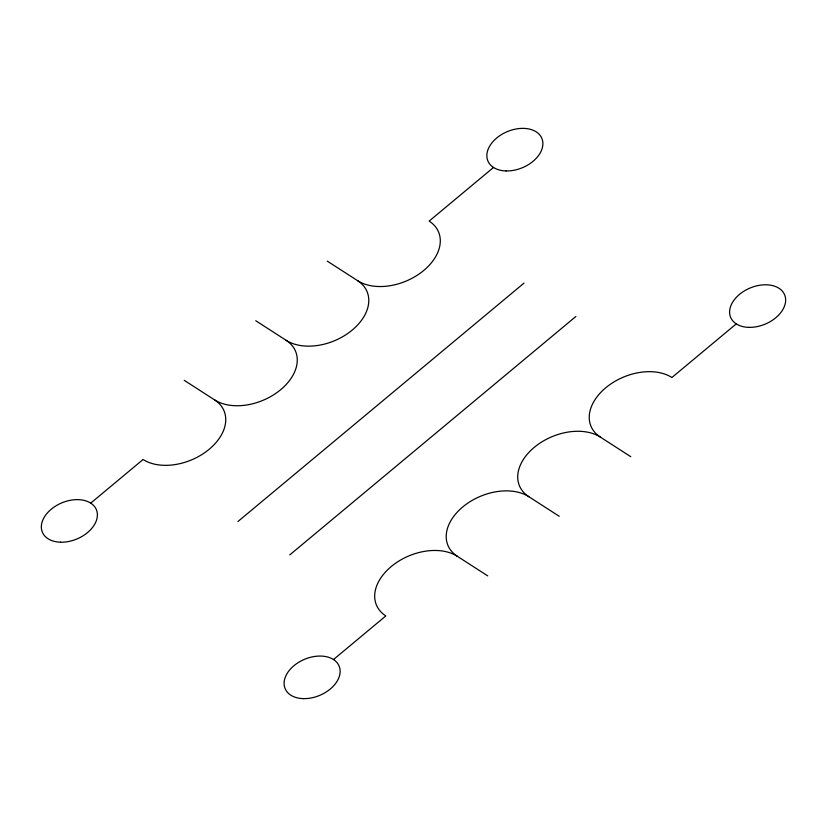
<?xml version="1.0" encoding="UTF-8"?>
<svg xmlns="http://www.w3.org/2000/svg" width="827" height="827" viewBox="0 0 827 827"><rect width="100%" height="100%" fill="white"/><g stroke="black" fill="none" stroke-linecap="round" stroke-linejoin="round"><path stroke-width="1.24" d="M90.732 503.126L142.482 459.998M493.512 167.457L429.151 221.098A48.969 32.77 -22.7 0 1 423.755 270.46A48.969 32.77 -22.7 0 1 357.636 280.694L327.265 261.125M237.949 521.506L524.018 283.103M289.77 554.896L575.84 316.503M333.488 659.543L385.237 616.415M736.268 323.874L671.906 377.515A48.969 32.77 -22.7 0 0 605.777 387.749A48.969 32.77 -22.7 0 0 600.392 437.121L630.753 456.68M255.75 320.731L286.111 340.3A48.969 32.77 -22.7 0 0 352.24 330.066A48.969 32.77 -22.7 0 0 357.636 280.694M487.713 575.881L457.352 556.313A48.969 32.77 -22.7 0 1 462.748 506.951A48.969 32.77 -22.7 0 1 528.866 496.717L559.238 516.286M184.235 380.327L214.596 399.896A48.969 32.77 -22.7 0 0 280.725 389.662A48.969 32.77 -22.7 0 0 286.111 340.3M214.596 399.896A48.969 32.77 -22.7 0 1 209.2 449.257A48.969 32.77 -22.7 0 1 143.081 459.492M528.866 496.717A48.969 32.77 -22.7 0 1 534.263 447.355A48.969 32.77 -22.7 0 1 600.392 437.121M385.837 615.919A48.969 32.77 -22.7 0 1 391.223 566.547A48.969 32.77 -22.7 0 1 457.352 556.313M506.072 170.941A29.255 19.569 -22.7 0 0 542.316 139.639A29.255 19.569 -22.7 0 0 496.231 138.398A29.255 19.569 -22.7 0 0 506.072 170.941M60.567 542.202A29.255 19.569 -22.7 0 0 96.811 510.9A29.255 19.569 -22.7 0 0 50.726 509.659A29.255 19.569 -22.7 0 0 60.567 542.202M303.323 698.629A29.255 19.569 -22.7 0 0 339.566 667.327A29.255 19.569 -22.7 0 0 293.482 666.086A29.255 19.569 -22.7 0 0 303.323 698.629M748.828 327.358A29.255 19.569 -22.7 0 0 785.071 296.056A29.255 19.569 -22.7 0 0 738.987 294.815A29.255 19.569 -22.7 0 0 748.828 327.358"/></g></svg>
